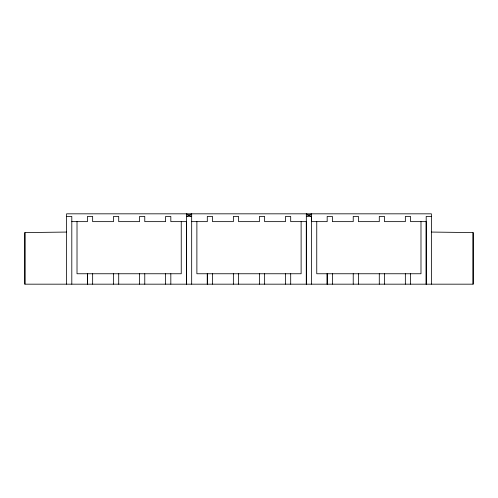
<?xml version="1.0" encoding="UTF-8"?>
<svg xmlns="http://www.w3.org/2000/svg" width="498" height="498" viewBox="0 0 498 498"><rect width="100%" height="100%" fill="white"/><g stroke="black" fill="none" stroke-linecap="round" stroke-linejoin="round"><path stroke-width="0.75" d="M431.405 232.062L473.1 232.585L473.1 284.177L24.9 284.177L24.9 232.585L66.595 232.062M66.595 284.177L66.595 213.823L431.405 213.823L431.405 284.177M71.805 284.177L71.805 216.425L66.595 216.425M191.674 284.177L191.674 213.823L186.457 216.425L186.457 284.177L186.457 221.641L170.826 221.641L170.826 216.425L165.616 216.425L165.616 221.641L144.769 221.641L144.769 216.425L139.558 216.425L139.558 221.641L118.711 221.641L118.711 216.425L113.5 216.425L113.5 221.641L92.653 221.641L92.653 216.425L87.443 216.425L87.436 221.641L71.805 221.641M311.536 284.177L311.536 216.425L306.326 213.823L306.326 284.177L306.326 221.641L290.695 221.641L290.695 216.425L285.479 216.425L285.479 221.641L264.637 221.641L264.637 216.425L259.421 216.425L259.421 221.641L238.579 221.641L238.579 216.425L233.363 216.425L233.363 221.641L212.522 221.641L212.522 216.425L207.305 216.425L207.305 221.641L191.674 221.641M311.536 216.425L306.326 216.425L311.536 213.823L311.543 221.641L327.174 221.641L327.174 216.425L332.384 216.425L332.384 221.641L353.231 221.641L353.231 216.425L358.442 216.425L358.442 221.641L379.289 221.641L379.289 216.425L384.5 216.425L384.5 221.641L405.347 221.641L405.347 216.425L410.557 216.425L410.557 221.641L426.195 221.641L426.195 284.177L426.195 216.425L431.405 216.425M473.1 232.585L473.1 284.177M420.984 221.641L420.984 273.757L316.753 273.757L316.753 221.641M410.557 273.757L410.557 284.177M405.347 273.757L405.347 284.177M384.5 273.757L384.5 284.177M379.289 273.757L379.289 284.177M358.442 273.757L358.442 284.177M353.231 273.757L353.231 284.177M332.384 273.757L332.384 284.177M301.116 221.641L301.116 273.757L196.884 273.757L196.884 221.641M290.695 273.757L290.695 284.177M285.479 273.757L285.479 284.177M264.637 273.757L264.637 284.177M259.421 273.757L259.421 284.177M238.579 273.757L238.579 284.177M233.363 273.757L233.363 284.177M212.522 273.757L212.522 284.177M181.247 221.641L181.247 273.757L77.016 273.757L77.016 221.641M170.826 273.757L170.826 284.177M165.616 273.757L165.616 284.177M144.769 273.757L144.769 284.177M139.558 273.757L139.558 284.177M118.711 273.757L118.711 284.177M113.5 273.757L113.5 284.177M92.653 273.757L92.653 284.177M24.9 232.585L24.9 284.177M87.436 273.757L87.436 284.177L87.436 273.757M207.305 273.757L207.305 284.177L207.305 273.757M327.174 273.757L327.174 284.177L327.174 273.757M191.674 216.425L186.457 216.425L186.457 213.823L191.674 216.425"/></g></svg>
